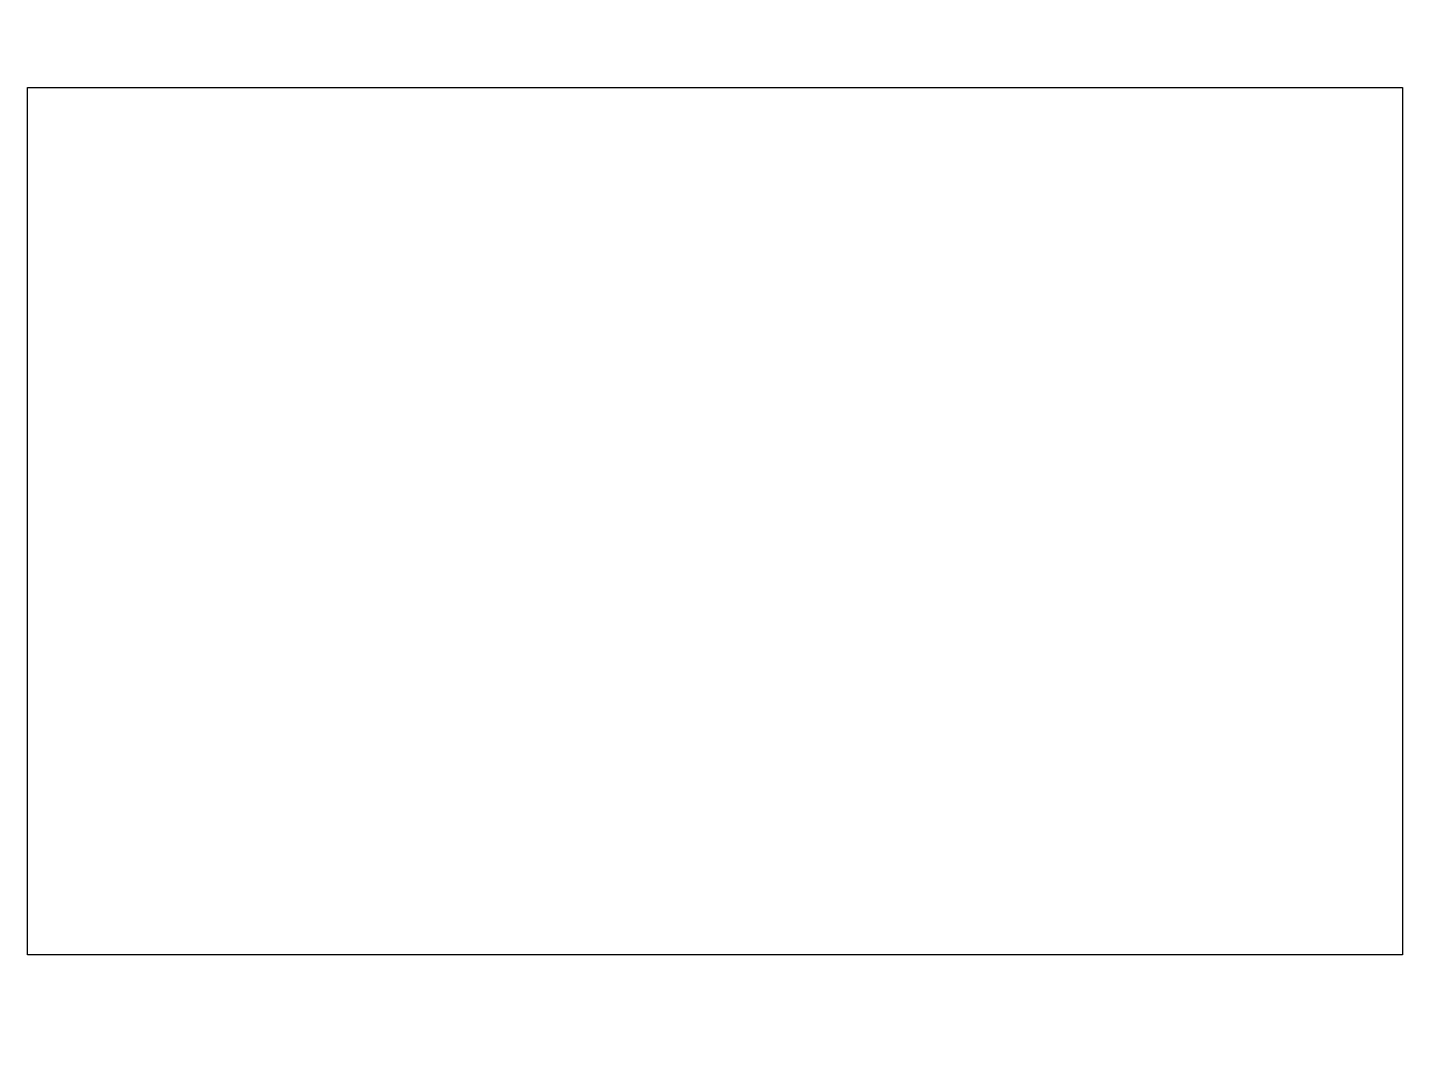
# Paper-space layout 'A3' of a CAD drawing. Header units: millimetres. Extents: x -70 to 320, y 18 to 305.
# The model-space entities are those that its viewports show. They can reach past a viewport. Long polylines and large blocks are cut down to what shows.
import ezdxf

# ---------------------------------------------------------------- set-up
doc = ezdxf.new("R2010")
doc.units = ezdxf.units.MM
doc.header["$LTSCALE"] = 10

msp = doc.modelspace()

# ---------------------------------------------------------------- linework, layer by layer
at = {"layer": 'DEFPOINTS'}
msp.add_lwpolyline([(333554, -126620.9), (333554, -129080.9), (333554, -129080.9), (333554, -129080.9), (329654.1, -129080.9), (329654.1, -126620.9), (333554, -126620.9)], dxfattribs=at)

psp = doc.layouts.new('A3')

# ---------------------------------------------------------------- linework, layer by layer
at = {"layer": 'DEFPOINTS'}
psp.add_lwpolyline([(-69.84, 288.24), (320.15, 288.24), (320.15, 42.24), (320.15, 42.24), (320.15, 42.24), (-69.84, 42.24), (-69.84, 288.24)], close=True, dxfattribs=at)

# ---------------------------------------------------------------- viewports
vp = psp.add_viewport(center=(125.15, 161.74), size=(389.99, 287), view_center_point=(331604.07, -127885.85), view_height=2870.0961, dxfattribs=at)
vp.dxf.flags = 0x10000  # cut along an outline
vp.dxf.clipping_boundary_handle = psp.add_lwpolyline([(-69.84, 288.24), (320.15, 288.24), (320.15, 42.24), (320.15, 42.24), (320.15, 42.24), (-69.84, 42.24), (-69.84, 288.24)], format="xyb", close=True, dxfattribs={"invisible": 1}).dxf.handle

doc.saveas('drawing.dxf')
